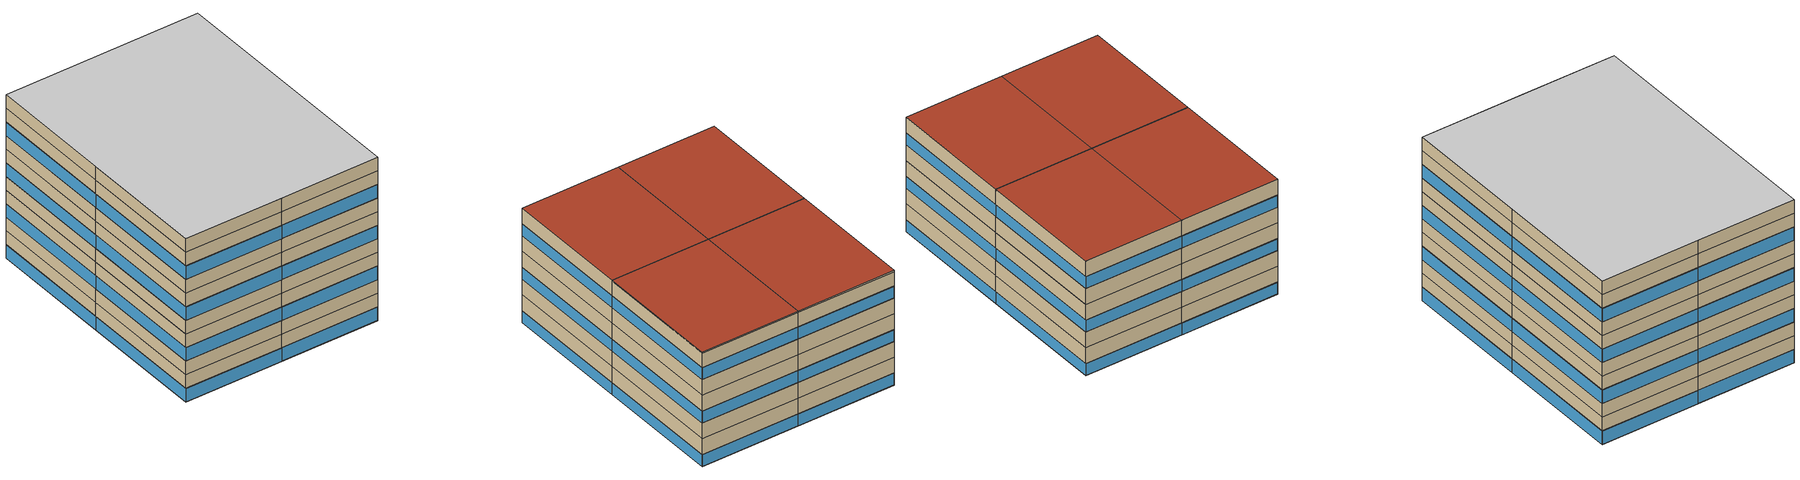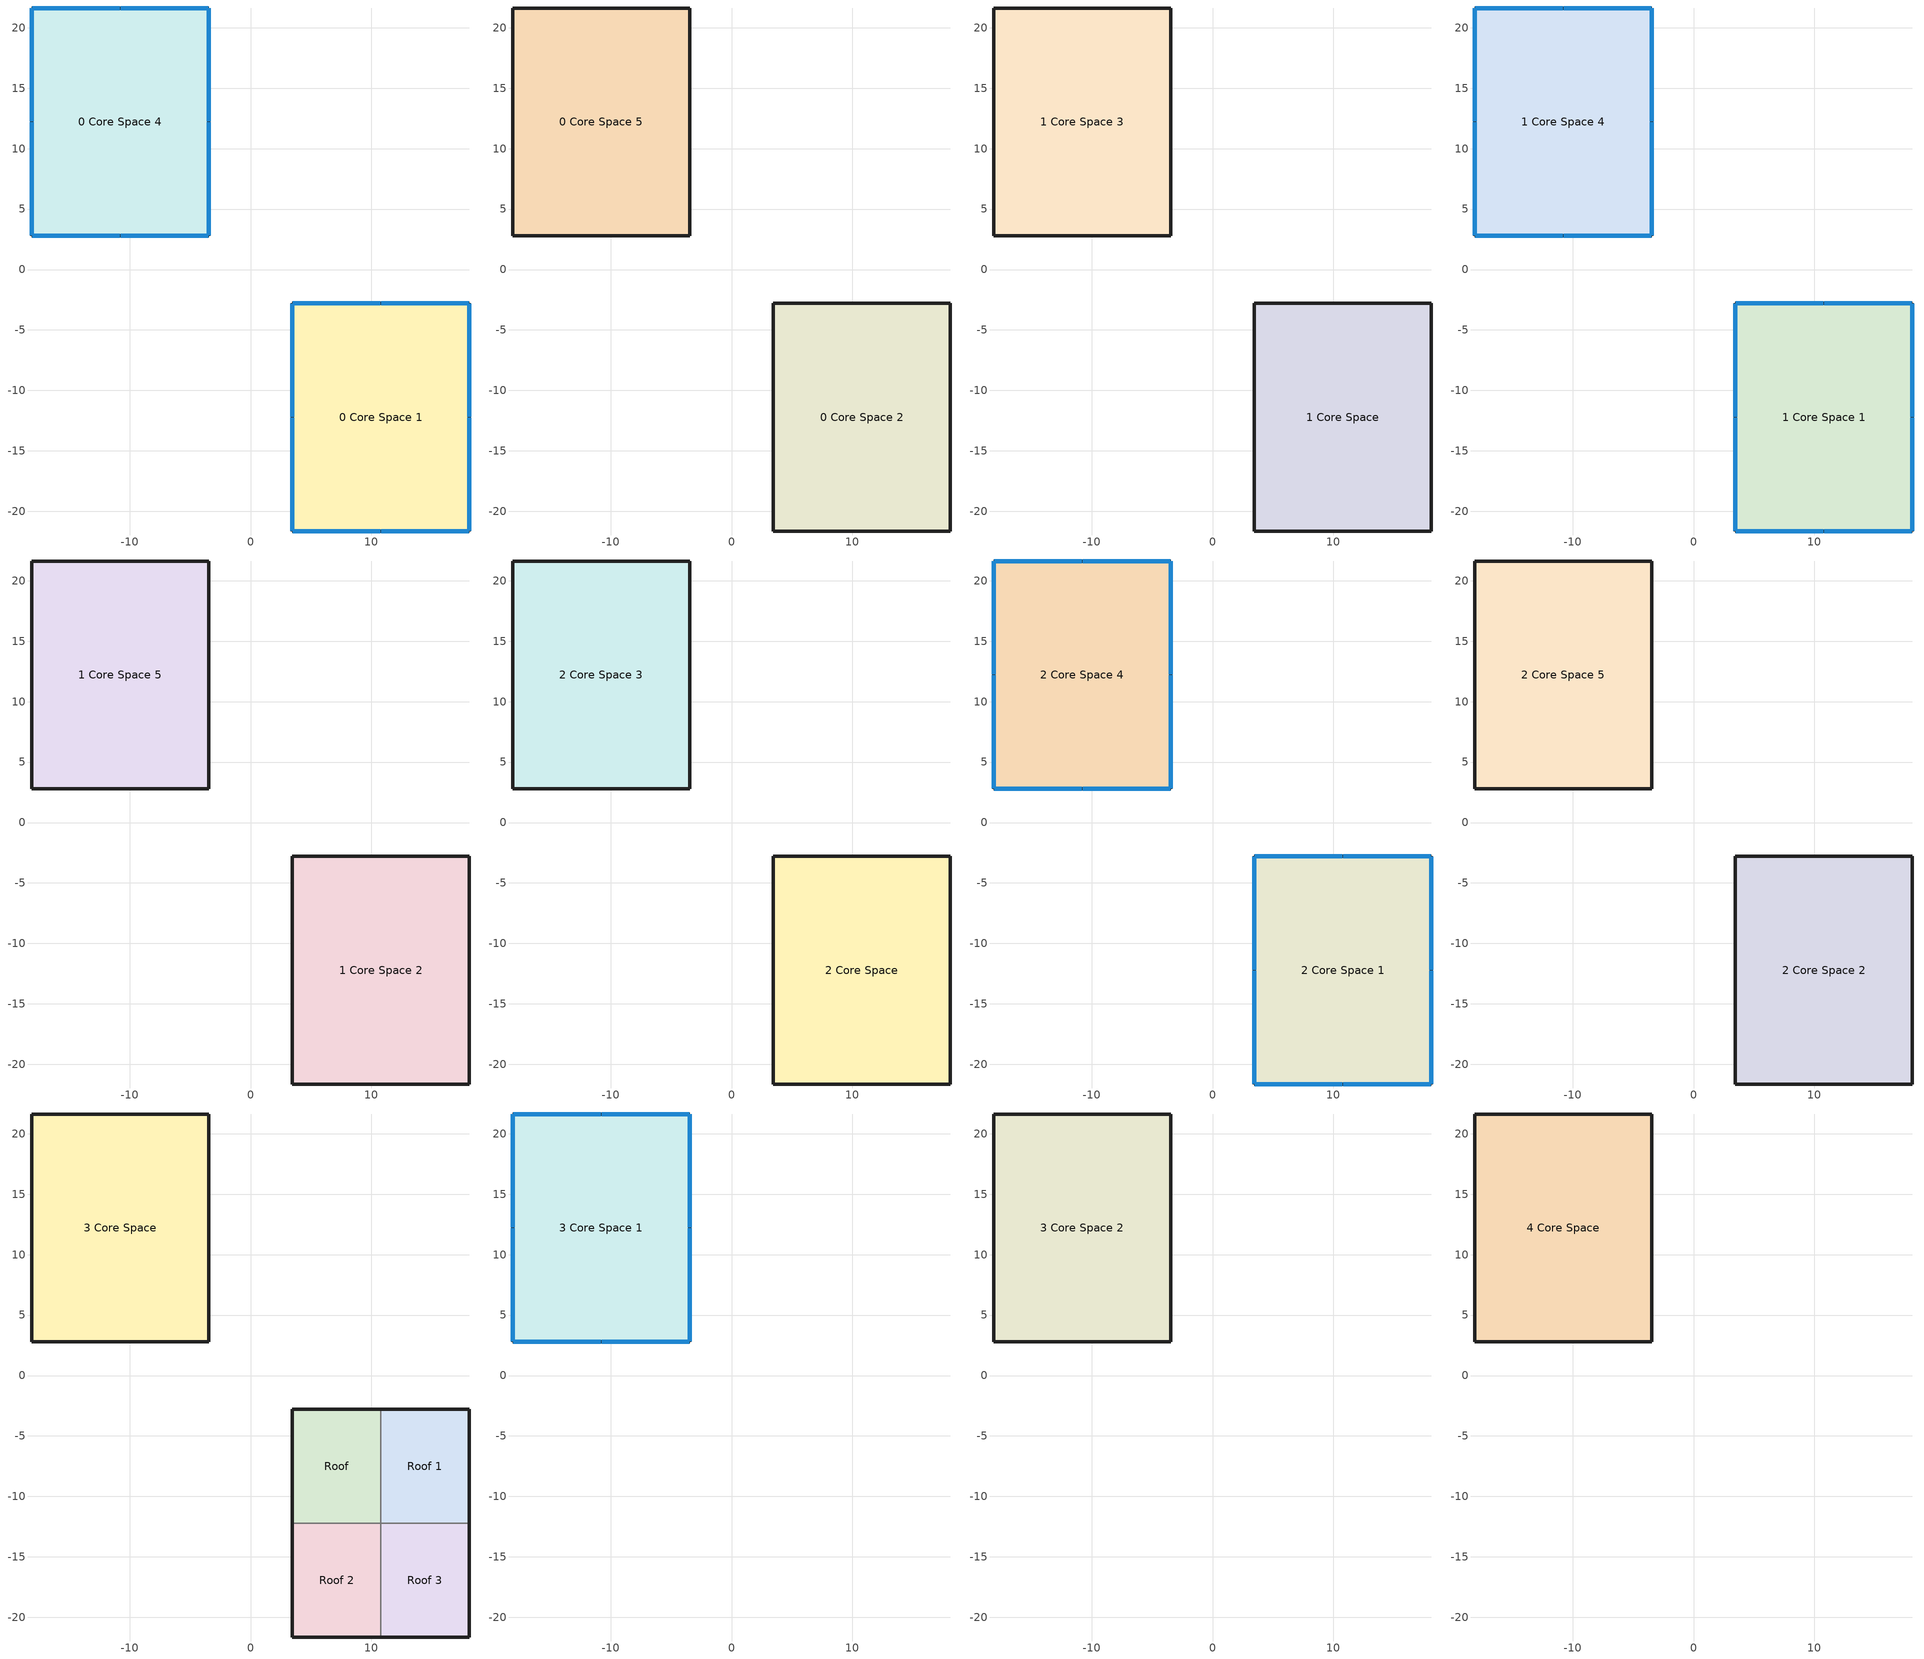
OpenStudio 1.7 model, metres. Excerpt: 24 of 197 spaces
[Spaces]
0 Core Space 1
 floor to 0 Core Space: 18.09,-2.81 18.09,-21.63 3.46,-21.63 3.46,-2.81 z1.19
 wall outside: 10.78,-2.81 3.46,-2.81 3.46,-12.22 3.46,-21.63 10.78,-21.63 18.09,-21.63 18.09,-12.22 18.09,-2.81 10.78,-2.81 z1.19:2.11
 window: 10.75,-2.81 3.49,-2.81 / 3.46,-12.25 3.46,-21.6 / 10.8,-21.63 18.06,-21.63 / 18.06,-2.81 10.8,-2.81 / 18.09,-12.19 18.09,-2.84 / 3.46,-2.84 3.46,-12.19 / 18.09,-21.6 18.09,-12.25 / 3.49,-21.63 10.75,-21.63 z1.21:2.08
0 Core Space 4
 floor to 0 Core Space 3: -3.46,21.63 -3.46,2.81 -18.09,2.81 -18.09,21.63 z1.03
 wall outside: -10.77,21.63 -18.09,21.63 -18.09,12.22 -18.09,2.81 -10.77,2.81 -3.46,2.81 -3.46,12.22 -3.46,21.63 -10.77,21.63 z1.03:2.07
 window: -18.09,12.19 -18.09,2.84 / -10.75,2.81 -3.49,2.81 / -18.06,2.81 -10.8,2.81 / -3.49,21.63 -10.75,21.63 / -10.8,21.63 -18.06,21.63 / -3.46,2.84 -3.46,12.19 / -18.09,21.6 -18.09,12.25 / -3.46,12.25 -3.46,21.6 z1.05:2.04
0 Core Space 2
 floor to 0 Core Space 1: 18.09,-2.81 18.09,-21.63 3.46,-21.63 3.46,-2.81 z2.11
 wall outside: 10.78,-2.81 3.46,-2.81 3.46,-12.22 3.46,-21.63 10.78,-21.63 18.09,-21.63 18.09,-12.22 18.09,-2.81 10.78,-2.81 z2.11:3.3
0 Core Space 5
 floor to 0 Core Space 4: -3.46,21.63 -3.46,2.81 -18.09,2.81 -18.09,21.63 z2.07
 wall outside: -10.77,21.63 -18.09,21.63 -18.09,12.22 -18.09,2.81 -10.77,2.81 -3.46,2.81 -3.46,12.22 -3.46,21.63 -10.77,21.63 z2.07:3.1
1 Core Space
 floor to 0 Core Space 2: 18.09,-2.81 18.09,-21.63 3.46,-21.63 3.46,-2.81 z3.3
 wall outside: 10.78,-2.81 3.46,-2.81 3.46,-12.22 3.46,-21.63 10.78,-21.63 18.09,-21.63 18.09,-12.22 18.09,-2.81 10.78,-2.81 z3.3:4.49
1 Core Space 3
 floor to 0 Core Space 5: -3.46,21.63 -3.46,2.81 -18.09,2.81 -18.09,21.63 z3.1
 wall outside: -10.77,21.63 -18.09,21.63 -18.09,12.22 -18.09,2.81 -10.77,2.81 -3.46,2.81 -3.46,12.22 -3.46,21.63 -10.77,21.63 z3.1:4.13
1 Core Space 1
 floor to 1 Core Space: 18.09,-2.81 18.09,-21.63 3.46,-21.63 3.46,-2.81 z4.49
 wall outside: 10.78,-2.81 3.46,-2.81 3.46,-12.22 3.46,-21.63 10.78,-21.63 18.09,-21.63 18.09,-12.22 18.09,-2.81 10.78,-2.81 z4.49:5.41
 window: 18.06,-2.81 10.8,-2.81 / 18.09,-21.6 18.09,-12.25 / 3.49,-21.63 10.75,-21.63 / 10.75,-2.81 3.49,-2.81 / 10.8,-21.63 18.06,-21.63 / 3.46,-2.84 3.46,-12.19 / 18.09,-12.19 18.09,-2.84 / 3.46,-12.25 3.46,-21.6 z4.51:5.38
1 Core Space 4
 floor to 1 Core Space 3: -3.46,21.63 -3.46,2.81 -18.09,2.81 -18.09,21.63 z4.13
 wall outside: -10.77,21.63 -18.09,21.63 -18.09,12.22 -18.09,2.81 -10.77,2.81 -3.46,2.81 -3.46,12.22 -3.46,21.63 -10.77,21.63 z4.13:5.17
 window: -10.8,21.63 -18.06,21.63 / -3.46,12.25 -3.46,21.6 / -3.49,21.63 -10.75,21.63 / -3.46,2.84 -3.46,12.19 / -10.75,2.81 -3.49,2.81 / -18.09,12.19 -18.09,2.84 / -18.06,2.81 -10.8,2.81 / -18.09,21.6 -18.09,12.25 z4.15:5.14
1 Core Space 2
 floor to 1 Core Space 1: 18.09,-2.81 18.09,-21.63 3.46,-21.63 3.46,-2.81 z5.41
 wall outside: 10.78,-2.81 3.46,-2.81 3.46,-12.22 3.46,-21.63 10.78,-21.63 18.09,-21.63 18.09,-12.22 18.09,-2.81 10.78,-2.81 z5.41:6.6
1 Core Space 5
 floor to 1 Core Space 4: -3.46,21.63 -3.46,2.81 -18.09,2.81 -18.09,21.63 z5.17
 wall outside: -10.77,21.63 -18.09,21.63 -18.09,12.22 -18.09,2.81 -10.77,2.81 -3.46,2.81 -3.46,12.22 -3.46,21.63 -10.77,21.63 z5.17:6.2
2 Core Space
 floor to 1 Core Space 2: 18.09,-2.81 18.09,-21.63 3.46,-21.63 3.46,-2.81 z6.6
 wall outside: 10.78,-2.81 3.46,-2.81 3.46,-12.22 3.46,-21.63 10.78,-21.63 18.09,-21.63 18.09,-12.22 18.09,-2.81 10.78,-2.81 z6.6:7.79
2 Core Space 3
 floor to 1 Core Space 5: -3.46,21.63 -3.46,2.81 -18.09,2.81 -18.09,21.63 z6.2
 wall outside: -10.77,21.63 -18.09,21.63 -18.09,12.22 -18.09,2.81 -10.77,2.81 -3.46,2.81 -3.46,12.22 -3.46,21.63 -10.77,21.63 z6.2:7.23
2 Core Space 1
 floor to 2 Core Space: 18.09,-2.81 18.09,-21.63 3.46,-21.63 3.46,-2.81 z7.79
 wall outside: 10.78,-2.81 3.46,-2.81 3.46,-12.22 3.46,-21.63 10.78,-21.63 18.09,-21.63 18.09,-12.22 18.09,-2.81 10.78,-2.81 z7.79:8.71
 window: 18.09,-21.6 18.09,-12.25 / 18.06,-2.81 10.8,-2.81 / 18.09,-12.19 18.09,-2.84 / 3.46,-2.84 3.46,-12.19 / 10.8,-21.63 18.06,-21.63 / 10.75,-2.81 3.49,-2.81 / 3.49,-21.63 10.75,-21.63 / 3.46,-12.25 3.46,-21.6 z7.81:8.68
2 Core Space 4
 floor to 2 Core Space 3: -3.46,21.63 -3.46,2.81 -18.09,2.81 -18.09,21.63 z7.23
 wall outside: -10.77,21.63 -18.09,21.63 -18.09,12.22 -18.09,2.81 -10.77,2.81 -3.46,2.81 -3.46,12.22 -3.46,21.63 -10.77,21.63 z7.23:8.27
 window: -3.46,2.84 -3.46,12.19 / -18.06,2.81 -10.8,2.81 / -18.09,21.6 -18.09,12.25 / -10.8,21.63 -18.06,21.63 / -10.75,2.81 -3.49,2.81 / -3.49,21.63 -10.75,21.63 / -3.46,12.25 -3.46,21.6 / -18.09,12.19 -18.09,2.84 z7.25:8.24
2 Core Space 2
 floor to 2 Core Space 1: 18.09,-2.81 18.09,-21.63 3.46,-21.63 3.46,-2.81 z8.71
 wall outside: 10.78,-2.81 3.46,-2.81 3.46,-12.22 3.46,-21.63 10.78,-21.63 18.09,-21.63 18.09,-12.22 18.09,-2.81 10.78,-2.81 z8.71:9.9
 roof outside: 18.09,-21.63 18.09,-2.81 3.46,-2.81 3.46,-21.63 z9.9
2 Core Space 5
 floor to 2 Core Space 4: -3.46,21.63 -3.46,2.81 -18.09,2.81 -18.09,21.63 z8.27
 wall outside: -10.77,21.63 -18.09,21.63 -18.09,12.22 -18.09,2.81 -10.77,2.81 -3.46,2.81 -3.46,12.22 -3.46,21.63 -10.77,21.63 z8.27:9.3
Roof
 floor ground: 10.78,-2.81 10.78,-12.22 3.46,-12.22 3.46,-2.81 z9.8
 wall outside: 10.78,-2.81 3.46,-2.81 3.46,-12.22 z9.8:9.9
 wall to Roof 1: 10.78,-12.22 10.78,-2.81 z9.8:9.9
 wall to Roof 2: 3.46,-12.22 10.78,-12.22 z9.8:9.9
 roof outside: 10.78,-12.22 10.78,-2.81 3.46,-2.81 3.46,-12.22 z9.9
Roof 1
 floor ground: 18.09,-2.81 18.09,-12.22 10.78,-12.22 10.78,-2.81 z9.8
 wall outside: 18.09,-12.22 18.09,-2.81 10.78,-2.81 z9.8:9.9
 wall to Roof 3: 10.78,-12.22 18.09,-12.22 z9.8:9.9
 roof outside: 18.09,-12.22 18.09,-2.81 10.78,-2.81 10.78,-12.22 z9.9
Roof 2
 floor ground: 10.78,-12.22 10.78,-21.63 3.46,-21.63 3.46,-12.22 z9.8
 wall outside: 3.46,-12.22 3.46,-21.63 10.78,-21.63 z9.8:9.9
 wall to Roof 3: 10.78,-21.63 10.78,-12.22 z9.8:9.9
 roof outside: 10.78,-21.63 10.78,-12.22 3.46,-12.22 3.46,-21.63 z9.9
Roof 3
 floor ground: 18.09,-12.22 18.09,-21.63 10.78,-21.63 10.78,-12.22 z9.8
 wall outside: 10.78,-21.63 18.09,-21.63 18.09,-12.22 z9.8:9.9
 roof outside: 18.09,-21.63 18.09,-12.22 10.78,-12.22 10.78,-21.63 z9.9
3 Core Space
 floor to 2 Core Space 5: -3.46,21.63 -3.46,2.81 -18.09,2.81 -18.09,21.63 z9.3
 wall outside: -10.77,21.63 -18.09,21.63 -18.09,12.22 -18.09,2.81 -10.77,2.81 -3.46,2.81 -3.46,12.22 -3.46,21.63 -10.77,21.63 z9.3:10.33
3 Core Space 1
 floor to 3 Core Space: -3.46,21.63 -3.46,2.81 -18.09,2.81 -18.09,21.63 z10.33
 wall outside: -10.77,21.63 -18.09,21.63 -18.09,12.22 -18.09,2.81 -10.77,2.81 -3.46,2.81 -3.46,12.22 -3.46,21.63 -10.77,21.63 z10.33:11.37
 window: -18.06,2.81 -10.8,2.81 / -3.46,12.25 -3.46,21.6 / -10.8,21.63 -18.06,21.63 / -3.46,2.84 -3.46,12.19 / -10.75,2.81 -3.49,2.81 / -18.09,21.6 -18.09,12.25 / -18.09,12.19 -18.09,2.84 / -3.49,21.63 -10.75,21.63 z10.35:11.34
3 Core Space 2
 floor to 3 Core Space 1: -3.46,21.63 -3.46,2.81 -18.09,2.81 -18.09,21.63 z11.37
 wall outside: -10.77,21.63 -18.09,21.63 -18.09,12.22 -18.09,2.81 -10.77,2.81 -3.46,2.81 -3.46,12.22 -3.46,21.63 -10.77,21.63 z11.37:12.4
4 Core Space
 floor to 3 Core Space 2: -3.46,21.63 -3.46,2.81 -18.09,2.81 -18.09,21.63 z12.4
 wall outside: -10.77,21.63 -18.09,21.63 -18.09,12.22 -18.09,2.81 -10.77,2.81 -3.46,2.81 -3.46,12.22 -3.46,21.63 -10.77,21.63 z12.4:13.43
 ceiling to 4 Core Space 1: -3.46,2.81 -3.46,21.63 -18.09,21.63 -18.09,2.81 z13.43
[Building]
Building 1: North Axis {deg}=0; Default Construction Set=MyConsturction
[Construction]
ASHRAE 90.1-2004 ExtWall Mass ClimateZone 6: 1IN Stucco, 8IN CONCRETE HW RefBldg, Mass NonRes Wall Insulation-1.69, 1/2IN Gypsum
Interior Window: Clear 3mm
Interior Partition: G05 25mm wood
Exterior Door: F08 Metal surface, I01 25mm insulation board
ASHRAE 90.1-2004 ExtWindow ClimateZone 4-6: Fixed Window 3.24/0.39/0.31
[Material] Thermal Absorptance=0.9
Name | Roughness | Thickness {m} | Conductivity {W/m-K} | Density {kg/m3} | Specific Heat {J/kg-K} | Solar Absorptance | Visible Absorptance
1IN Stucco | Smooth | 0.0253 | 0.6918 | 1858 | 837 | 0.92 | 0.92
8IN CONCRETE HW RefBldg | Rough | 0.2032 | 1.311 | 2240 | 836.8 | 0.7 | 0.7
Mass NonRes Wall Insulation-1.69 | MediumRough | 0.0623673 | 0.049 | 265 | 836.8 | 0.7 | 0.7
1/2IN Gypsum | Smooth | 0.0127 | 0.16 | 784.9 | 830 | 0.4 | 0.4
G05 25mm wood | MediumSmooth | 0.0254 | 0.15 | 608 | 1630 | 0.5 | 0.5
F08 Metal surface | Smooth | 0.0008 | 45.28 | 7824 | 500 | 0.7 | 0.7
I01 25mm insulation board | MediumRough | 0.0254 | 0.03 | 43 | 1210 | 0.6 | 0.6
[WindowMaterial:SimpleGlazingSystem]
Fixed Window 3.24/0.39/0.31: U-Factor {W/m2-K}=3.23646; Solar Heat Gain Coefficient=0.39; Visible Transmittance=0.31
[WindowMaterial:Glazing]
Clear 3mm: Optical Data Type=SpectralAverage; Thickness {m}=0.003; Solar Transmittance at Normal Incidence=0.837; Front Side Solar Reflectance at Normal Incidence=0.075; Back Side Solar Reflectance at Normal Incidence=0; Visible Transmittance at Normal Incidence=0.898; Front Side Visible Reflectance at Normal Incidence=0.081; Back Side Visible Reflectance at Normal Incidence=0; Infrared Transmittance at Normal Incidence=0; Front Side Infrared Hemispherical Emissivity=0.84; Back Side Infrared Hemispherical Emissivity=0.84; Conductivity {W/m-K}=0.9; Dirt Correction Factor for Solar and Visible Transmittance=1; Solar Diffusing=No
[DefaultConstructionSet]
MyConsturction: Default Exterior Surface Constructions=Default Surface Constructions 1; Default Interior Surface Constructions=Default Surface Constructions 1; Default Ground Contact Surface Constructions=Default Surface Constructions 1; Default Exterior SubSurface Constructions=Default Sub Surface Constructions 1; Default Interior SubSurface Constructions=Default Sub Surface Constructions 1; Interior Partition Construction=Interior Partition
[DefaultSurfaceConstructions]
Default Surface Constructions 1: Floor Construction=ASHRAE 90.1-2004 ExtWall Mass ClimateZone 6; Wall Construction=ASHRAE 90.1-2004 ExtWall Mass ClimateZone 6; Roof Ceiling Construction=ASHRAE 90.1-2004 ExtWall Mass ClimateZone 6
[DefaultSubSurfaceConstructions]
Default Sub Surface Constructions 1: Fixed Window Construction=ASHRAE 90.1-2004 ExtWindow ClimateZone 4-6; Operable Window Construction=ASHRAE 90.1-2004 ExtWindow ClimateZone 4-6; Door Construction=Exterior Door; Glass Door Construction=ASHRAE 90.1-2004 ExtWindow ClimateZone 4-6; Skylight Construction=ASHRAE 90.1-2004 ExtWindow ClimateZone 4-6; Tubular Daylight Dome Construction=Interior Window; Tubular Daylight Diffuser Construction=Interior Window
[BuildingStory]
Name | Nominal Z Coordinate {m} | Nominal Floor to Floor Height {m}
rectangle1:Story 2 | 1.18635 | 0.9273
rectangle1:Story 3 | 2.11365 | 1.18635
rectangle1:Story 4 | 3.3 | 1.18635
rectangle1:Story 5 | 4.48635 | 0.9273
rectangle1:Story 6 | 5.41365 | 1.18635
rectangle1:Story 7 | 6.6 | 1.18635
rectangle1:Story 8 | 7.78635 | 0.9273
rectangle1:Story 9 | 8.71365 | 1.18635
rectangle2:Story 2 | 1.0261 | 1.0478
rectangle2:Story 3 | 2.0739 | 1.0261
rectangle2:Story 4 | 3.1 | 1.0261
rectangle2:Story 5 | 4.1261 | 1.0478
rectangle2:Story 6 | 5.1739 | 1.0261
rectangle2:Story 7 | 6.2 | 1.0261
rectangle2:Story 8 | 7.2261 | 1.0478
rectangle2:Story 9 | 8.2739 | 1.0261
rectangle2:Story 10 | 9.3 | 1.0261
rectangle2:Story 11 | 10.3261 | 1.0478
rectangle2:Story 12 | 11.3739 | 1.0261
rectangle2:Story 13 | 12.4 | 1.0261
[Space]
Name | Building Story | Thermal Zone
0 Core Space 1 | rectangle1:Story 2 | Thermal Zone 8
0 Core Space 2 | rectangle1:Story 3 | Thermal Zone 7
1 Core Space | rectangle1:Story 4 | Thermal Zone 4
1 Core Space 1 | rectangle1:Story 5 | Thermal Zone 6
1 Core Space 2 | rectangle1:Story 6 | Thermal Zone 2
2 Core Space | rectangle1:Story 7 | Thermal Zone 1
2 Core Space 1 | rectangle1:Story 8 | Thermal Zone 3
2 Core Space 2 | rectangle1:Story 9 | Thermal Zone 9
Roof |  | Thermal Zone 11
Roof 1 |  | Thermal Zone 10
Roof 2 |  | Thermal Zone 12
Roof 3 |  | Thermal Zone 13
0 Core Space 4 | rectangle2:Story 2 | Thermal Zone 37
0 Core Space 5 | rectangle2:Story 3 | Thermal Zone 15
1 Core Space 3 | rectangle2:Story 4 | Thermal Zone 24
1 Core Space 4 | rectangle2:Story 5 | Thermal Zone 17
1 Core Space 5 | rectangle2:Story 6 | Thermal Zone 22
2 Core Space 3 | rectangle2:Story 7 | Thermal Zone 16
2 Core Space 4 | rectangle2:Story 8 | Thermal Zone 19
2 Core Space 5 | rectangle2:Story 9 | Thermal Zone 20
3 Core Space | rectangle2:Story 10 | Thermal Zone 27
3 Core Space 1 | rectangle2:Story 11 | Thermal Zone 31
3 Core Space 2 | rectangle2:Story 12 | Thermal Zone 14
4 Core Space | rectangle2:Story 13 | Thermal Zone 30
[ThermalZone] Use Ideal Air Loads=No
Thermal Zone 1; Thermal Zone 2; Thermal Zone 3; Thermal Zone 4; Thermal Zone 6; Thermal Zone 7; Thermal Zone 8; Thermal Zone 9; Thermal Zone 10; Thermal Zone 11; Thermal Zone 12; Thermal Zone 13; Thermal Zone 14; Thermal Zone 15; Thermal Zone 16; Thermal Zone 17; Thermal Zone 19; Thermal Zone 20; Thermal Zone 22; Thermal Zone 24; Thermal Zone 27; Thermal Zone 30; Thermal Zone 31; Thermal Zone 37
